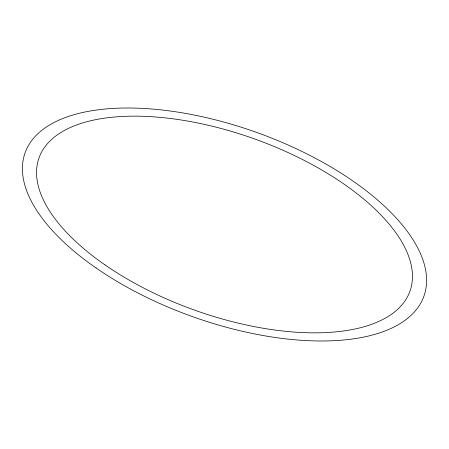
<?xml version="1.0" encoding="UTF-8"?>
<svg xmlns="http://www.w3.org/2000/svg" width="449" height="449" viewBox="0 0 449 449"><rect width="100%" height="100%" fill="white"/><g stroke="black" fill="none" stroke-linecap="round" stroke-linejoin="round"><path stroke-width="0.67" d="M96.052 267.969A211.911 97.523 19.8 0 0 423.85 296.368A211.911 97.523 19.8 0 0 153.597 109.163A211.911 97.523 19.8 0 0 96.052 267.969M105.044 264.927A197.077 90.692 19.8 0 0 409.898 291.339A197.077 90.692 19.8 0 0 158.559 117.234A197.077 90.692 19.8 0 0 105.044 264.927"/></g></svg>
